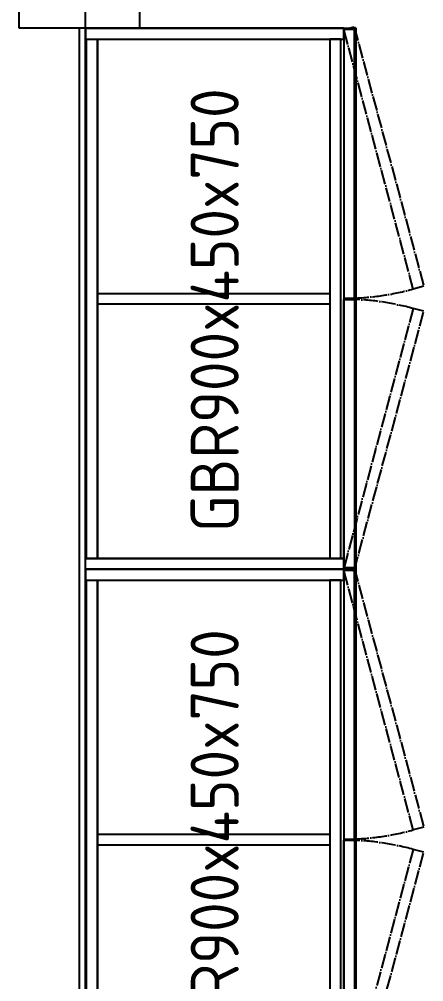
# Model space of a CAD drawing. Header units: millimetres. Extents: x 151130 to 215929, y 2134 to 34533.
# Drawn here: x 162725 to 163398, y 7236 to 8837 of the extents above; entities that cross this region are included whole.
import ezdxf

# ---------------------------------------------------------------- set-up
doc = ezdxf.new("R2010")
doc.units = ezdxf.units.MM
doc.linetypes.add('ACAD_ISO04W100', pattern=[30, 24, -3, 0, -3])
doc.layers.add('MUEBLES', color=8, linetype='Continuous')
doc.layers.add('muros', color=7, linetype='Continuous')
doc.styles.get("Standard").update_dxf_attribs({"font": 'isocp2.shx'})

# ---------------------------------------------------------------- blocks, each defined once
blk = doc.blocks.new('GAB900x450x750')
for points in [[(0, 0), (18, 0), (18, -430), (0, -430)], [(0, 0), (900, 0), (900, -450), (0, -450)], [(900, 0), (882, 0), (882, -430), (900, -430)], [(882, -2), (882, -20), (18, -20), (18, -2)], [(882, -430), (18, -430), (18, -20), (882, -20)], [(441, -20), (459, -20), (459, -407), (441, -407)], [(882, -425), (882, -407), (18, -407), (18, -425)], [(2, -430), (449, -430), (449, -448), (2, -448)], [(898, -430), (451, -430), (451, -448), (898, -448)], [(898, -430), (451, -430), (451, -448), (898, -448)]]:
    blk.add_lwpolyline(points, close=True)
at = {"color": 8, "linetype": 'ACAD_ISO04W100'}
for points in [[(433.8, -545.7), (2, -430), (-2.7, -447.4), (429.1, -563.1)], [(466.2, -545.7), (898, -430), (902.7, -447.4), (470.9, -563.1)]]:
    blk.add_lwpolyline(points, close=True, dxfattribs=at)
for centre, start, end in [((20, -431.1), 344.5265, 357.7502), ((880, -431.1), 182.2498, 195.4735)]:
    blk.add_arc(centre, 429.3, start, end, dxfattribs=at)
at = {"insert": (61.9, -175.2), "char_height": 80, "attachment_point": 1}
blk.add_mtext_dynamic_manual_height_columns('{\\Fisocp2|c0;\\C1;GBR900x450x750}', width=592.277, gutter_width=1, heights=[0], dxfattribs=at)

msp = doc.modelspace()

# ---------------------------------------------------------------- linework, layer by layer
at = {"layer": 'MUEBLES', "color": 6}
for p, q in [((162835, 5430.4), (162835, 15620.4)), ((162825, 8822.1), (162825, 7138.8))]:
    msp.add_line(p, q, dxfattribs=at)
at = {"layer": 'muros', "color": 1}
msp.add_lwpolyline([(162725, 8822.1), (162725, 8897.1), (162925, 8897.1), (162925, 8822.1), (162725, 8822.1)], dxfattribs=at)

# ---------------------------------------------------------------- block references
at = {"color": 5, "rotation": 90}
for p in [(162835, 7922.1), (162835, 7022.1)]:
    msp.add_blockref('GAB900x450x750', p, dxfattribs=at)

doc.saveas('drawing.dxf')
